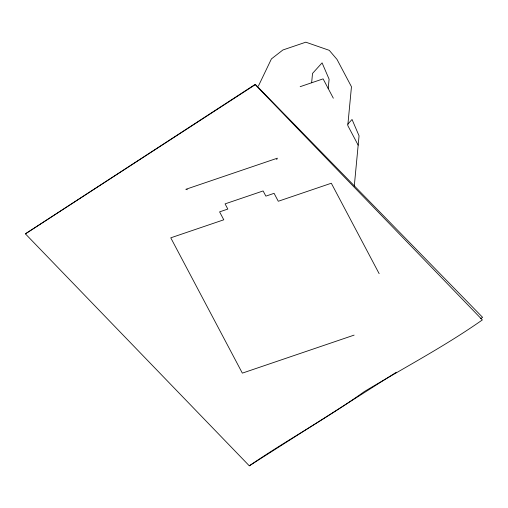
<?xml version="1.0" encoding="UTF-8"?>
<svg xmlns="http://www.w3.org/2000/svg" width="508" height="508" viewBox="0 0 508 508"><rect width="100%" height="100%" fill="white"/><g stroke="black" fill="none" stroke-linecap="round" stroke-linejoin="round"><path stroke-width="0.76" d="M311.639 82.772L312.522 73.431L322.085 62.859L329.101 79.191L328.212 88.532M354.286 186.055L359.054 135.814L352.038 119.475L347.79 124.174M258.356 86.157L271.418 58.909L282.892 49.981L305.822 42.183L329.267 50.336L337.001 59.411L351.46 86.741L347.783 125.527L358.165 145.155M276.695 159.582L277.368 158.185L185.795 189.325L187.319 189.725M396.367 372.218L249.301 465.817L25.4 233.845L255.27 84.328L482.6 317.341L480.593 318.618M25.4 233.845L255.238 84.696L482.352 319.926C444.621 346.45 403.79 367.849 364.338 391.579C327.228 418.224 286.95 439.972 249.301 465.817M300.171 86.671L323.101 78.873L333.324 98.196M354.12 335.115L242.341 373.132L170.764 237.827L223.787 219.793L219.596 211.868L227.819 209.067L225.076 203.879L263.119 190.945L265.862 196.132L274.085 193.332L278.282 201.263L331.311 183.229L379.152 273.666"/></g></svg>
